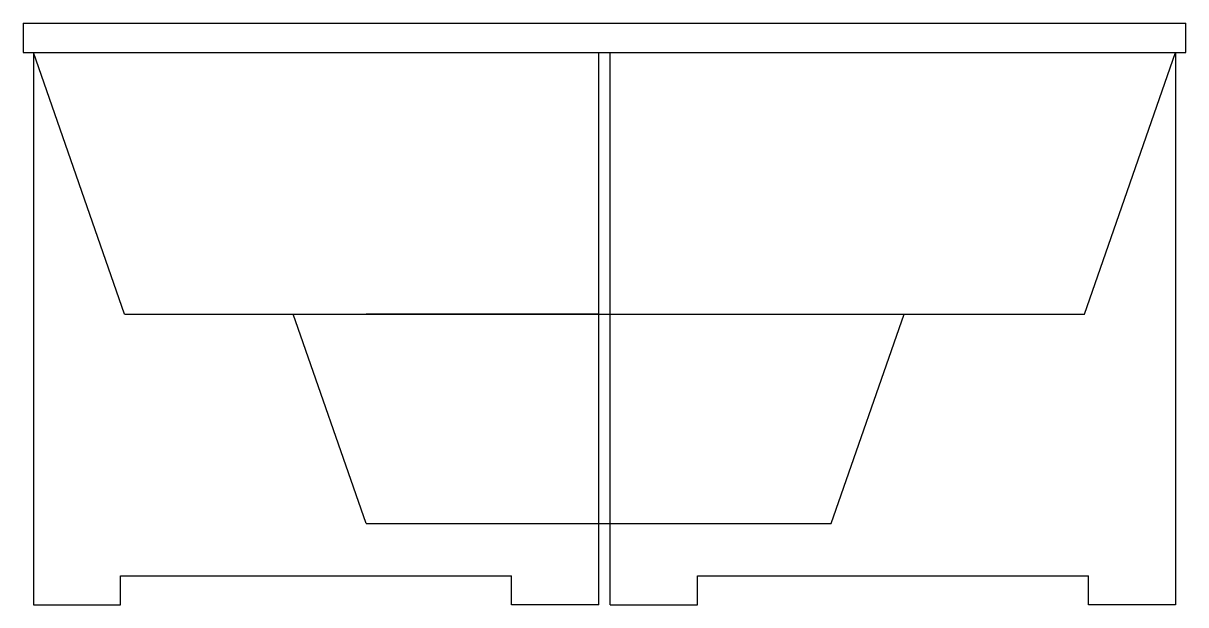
# Model space of a CAD drawing. Header units: millimetres. Extents: x 724.03 to 726.03, y 775.04 to 776.04.
import ezdxf

# ---------------------------------------------------------------- set-up
doc = ezdxf.new("R2010")
doc.units = ezdxf.units.MM
doc.layers.add('Acqualife', color=3, linetype='Continuous')

msp = doc.modelspace()

# ---------------------------------------------------------------- linework, layer by layer
at = {"layer": 'Acqualife'}
for p, q in [((724.0314, 776.0426), (726.0314, 776.0426)), ((724.0314, 776.0426), (724.0314, 775.9926)), ((726.0314, 775.9926), (726.0314, 776.0426)), ((724.0314, 775.9926), (726.0314, 775.9926))]:
    msp.add_line(p, q, dxfattribs=at)
at = {"layer": 'Acqualife', "color": 2}
for p, q in [((724.2058, 775.5426), (724.0489, 775.9926)), ((724.0489, 775.9926), (724.0489, 775.0426)), ((725.0214, 775.0426), (725.0214, 775.9926)), ((725.0414, 775.0426), (725.0414, 775.9926)), ((725.857, 775.5426), (726.014, 775.9926)), ((726.014, 775.9926), (726.014, 775.0426)), ((724.2058, 775.5426), (725.857, 775.5426)), ((724.6214, 775.1826), (724.4958, 775.5426)), ((725.0214, 775.5426), (724.6214, 775.5426)), ((725.4214, 775.1826), (725.547, 775.5426)), ((724.6214, 775.1826), (725.4214, 775.1826)), ((724.1989, 775.0426), (724.1989, 775.0926)), ((724.1989, 775.0926), (724.8714, 775.0926)), ((724.8714, 775.0426), (724.8714, 775.0926)), ((725.1914, 775.0426), (725.1914, 775.0926)), ((725.1914, 775.0926), (725.864, 775.0926)), ((725.864, 775.0426), (725.864, 775.0926)), ((724.0489, 775.0426), (724.1989, 775.0426)), ((725.0214, 775.0426), (724.8714, 775.0426)), ((725.0414, 775.0426), (725.1914, 775.0426)), ((726.014, 775.0426), (725.864, 775.0426))]:
    msp.add_line(p, q, dxfattribs=at)

doc.saveas('drawing.dxf')
